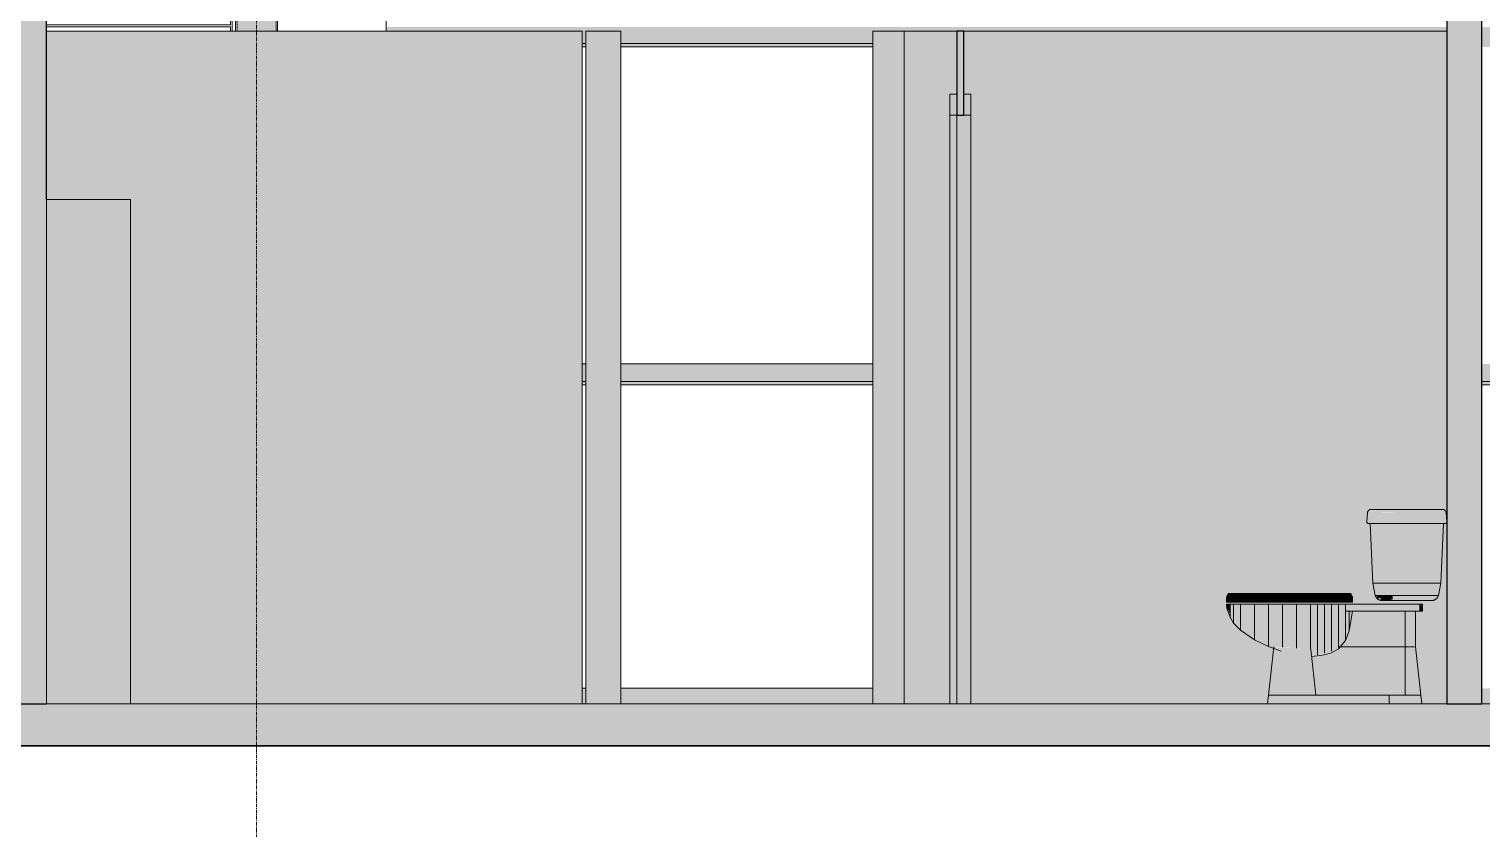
# Model space of a CAD drawing. Header units: inches. Extents: x 20616 to 28758, y -265 to 853.
# Drawn here: x 24732.7 to 24940.2, y -17.8 to 96.3 of the extents above; entities that cross this region are included whole.
import ezdxf

# ---------------------------------------------------------------- set-up
doc = ezdxf.new("R2010")
doc.units = ezdxf.units.IN
doc.header["$MEASUREMENT"] = 0
doc.linetypes.add('Grid Line 1_2_', pattern=[0.875, 0.5, -0.125, 0.125, -0.125])
doc.linetypes.add('Hidden 1_8_', pattern=[0.1875, 0.125, -0.0625])
for name, color, linetype, lineweight in [('A-DOOR', 31, 'Continuous', 9), ('A-DOOR-FRAM', 31, 'Continuous', 9), ('A-FLOR-LEVL', 51, 'Continuous', 9), ('A-GLAZ-CWMG', 51, 'Continuous', 9), ('A-WALL-PATT', 111, 'Continuous', 25), ('C-BLDG-PADS', 91, 'Continuous', 9), ('C-TOPO', 7, 'Continuous', 9), ('I-FURN', 30, 'Continuous', 9), ('I-WALL', 2, 'Continuous', 9), ('L-SITE-WALL', 31, 'Continuous', 9), ('P-SANR-FIXT', 6, 'Continuous', 9), ('S-BEAM', 12, 'Continuous', 9), ('S-COLS', 52, 'Continuous', 9), ('S-GRID', 1, 'Continuous', 9)]:
    doc.layers.add(name, color=color, linetype=linetype, lineweight=lineweight)

# ---------------------------------------------------------------- blocks, each defined once
blk = doc.blocks.new('HSS-Hollow Structural Section-Column - HSS6X6X1_4-V6-Section 8')
at = {"layer": 'S-COLS'}
h = blk.add_hatch(color=256, dxfattribs=at)
h.paths.add_polyline_path([(-25694.08, 96), (-25693.92, 96), (-25693.92, 121.18), (-25694.39, 121.18), (-25694.33, 96), (-25694.16, 96)], flags=0)
h.paths.add_polyline_path([(-25694.39, 127.35), (-25693.92, 127.35), (-25693.92, 142.3), (-25694.39, 142.3), (-25694.39, 132.64)], flags=0)
h = blk.add_hatch(color=256, dxfattribs=at)
h.paths.add_polyline_path([(-25688.86, 96), (-25688.86, 121.18), (-25693.92, 121.18), (-25693.92, 96)], flags=0)
h.paths.add_polyline_path([(-25690.03, 127.35), (-25688.86, 127.35), (-25688.86, 142.3), (-25690.36, 142.27), (-25690.77, 142.02), (-25690.98, 141.64), (-25691.02, 141.41), (-25690.99, 128.04), (-25690.82, 127.68), (-25690.51, 127.44), (-25690.13, 127.35)], flags=0)
h.paths.add_polyline_path([(-25693.92, 127.35), (-25692.46, 127.37), (-25692.1, 127.54), (-25691.85, 127.85), (-25691.77, 128.24), (-25691.8, 141.64), (-25692.03, 142.04), (-25692.46, 142.27), (-25692.66, 142.3), (-25693.92, 142.27), (-25693.92, 127.37)], flags=0)
h = blk.add_hatch(color=256, dxfattribs=at)
h.paths.add_polyline_path([(-25688.78, 96), (-25688.39, 96), (-25688.45, 121.18), (-25688.86, 121.18), (-25688.86, 96)], flags=0)
h.paths.add_polyline_path([(-25688.39, 127.35), (-25688.45, 142.3), (-25688.86, 142.3), (-25688.83, 127.35), (-25688.45, 127.35)], flags=0)
for p, q in [((-25694.39, 142.3), (-25694.39, 127.35)), ((-25688.39, 127.35), (-25688.39, 142.3)), ((-25694.39, 121.18), (-25694.39, 96)), ((-25688.39, 96), (-25688.39, 121.18))]:
    blk.add_line(p, q, dxfattribs=at)
at = {"layer": 'S-COLS', "linetype": 'Hidden 1_8_'}
for p, q in [((-25694.16, 127.35), (-25694.16, 142.3)), ((-25688.62, 142.3), (-25688.62, 127.35)), ((-25694.16, 96), (-25694.16, 121.18)), ((-25688.62, 121.18), (-25688.62, 96))]:
    blk.add_line(p, q, dxfattribs=at)
blk = doc.blocks.new('Locker-Double Stacked - 12_ x 12_-484265-Section 8')
at = {"layer": 'I-FURN'}
blk.add_hatch(color=256, dxfattribs=at).paths.add_polyline_path([(-25721.39, 0), (-25709.39, 0), (-25709.39, 72), (-25721.39, 72), (-25721.39, 20.11)], flags=0)
for p, q in [((-25721.39, 72), (-25709.39, 72)), ((-25721.39, 0), (-25721.39, 72)), ((-25709.39, 0), (-25709.39, 72)), ((-25709.39, 0), (-25721.39, 0))]:
    blk.add_line(p, q, dxfattribs=at)
blk = doc.blocks.new('Toilet-Domestic-3D - Toilet-Domestic-3D-461878-Section 8')
at = {"layer": 'P-SANR-FIXT'}
for points in [[(-25532.66, 26.02), (-25529.12, 26.02), (-25529.12, 27.29), (-25532.73, 27.29), (-25532.84, 26.02)], [(-25531.31, 27.29), (-25529.12, 27.37), (-25529.12, 27.69), (-25531.47, 27.65), (-25531.56, 27.62), (-25531.88, 27.67), (-25532.29, 27.49), (-25532.09, 27.42), (-25532.42, 27.39), (-25532.55, 27.29), (-25532.04, 27.29)], [(-25529.12, 27.29), (-25521.5, 27.29), (-25521.67, 27.61), (-25521.88, 27.72), (-25522, 27.75), (-25529.12, 27.69), (-25529.12, 27.41)], [(-25529.12, 26.02), (-25521.39, 26.02), (-25521.5, 27.29), (-25529.12, 27.29)], [(-25529.12, 25.77), (-25529.12, 26.02), (-25532.66, 26.02), (-25532.71, 25.88), (-25532.33, 25.8), (-25530.81, 25.8), (-25529.97, 25.78)], [(-25529.12, 17.25), (-25529.12, 25.75), (-25532.37, 25.75), (-25531.98, 17.25), (-25529.66, 17.25)], [(-25521.64, 25.75), (-25521.45, 25.83), (-25521.39, 26.02), (-25529.12, 26.02), (-25529.12, 25.75), (-25525.87, 25.75)], [(-25525.87, 17.25), (-25522.25, 17.25), (-25521.87, 25.75), (-25529.12, 25.75), (-25529.12, 17.25)], [(-25530.89, 15.49), (-25529.12, 15.49), (-25529.12, 17.25), (-25531.98, 17.25), (-25531.62, 15.49), (-25531.03, 15.49)], [(-25525.87, 15.49), (-25522.61, 15.49), (-25522.25, 17.25), (-25529.12, 17.25), (-25529.12, 15.49)], [(-25552.37, 14.5), (-25552.37, 15.25), (-25552.87, 15.25), (-25552.87, 14.5)], [(-25552.86, 15.25), (-25552.36, 15.25), (-25552.14, 15.75), (-25552.62, 15.75), (-25552.78, 15.42)], [(-25551.87, 14.5), (-25551.87, 15.25), (-25552.37, 15.25), (-25552.37, 14.5)], [(-25551.86, 15.25), (-25551.67, 15.75), (-25552.14, 15.75), (-25552.36, 15.25), (-25551.87, 15.25)], [(-25550.87, 14.5), (-25550.87, 15.25), (-25551.87, 15.25), (-25551.79, 14.5)], [(-25550.86, 15.25), (-25550.71, 15.75), (-25551.67, 15.75), (-25551.79, 15.25), (-25550.87, 15.25)], [(-25548.87, 14.5), (-25548.87, 15.25), (-25550.87, 15.25), (-25550.87, 14.5)], [(-25548.87, 15.25), (-25548.74, 15.75), (-25550.71, 15.75), (-25550.86, 15.25), (-25548.87, 15.25)], [(-25546.87, 15.25), (-25546.77, 15.75), (-25548.74, 15.75), (-25548.87, 15.25), (-25546.87, 15.25)], [(-25546.87, 14.5), (-25546.87, 15.25), (-25548.87, 15.25), (-25548.87, 14.5)], [(-25544.87, 15.25), (-25544.87, 15.25), (-25544.79, 15.75), (-25546.77, 15.75), (-25546.87, 15.25)], [(-25544.87, 14.5), (-25544.87, 15.25), (-25546.87, 15.25), (-25546.87, 14.5)], [(-25542.86, 15.25), (-25542.86, 15.25), (-25542.82, 15.75), (-25544.79, 15.75), (-25544.87, 15.25), (-25543.15, 15.25)], [(-25542.86, 14.5), (-25542.86, 15.25), (-25544.87, 15.25), (-25544.87, 14.5), (-25543.15, 14.5)], [(-25540.87, 15.25), (-25540.87, 15.75), (-25542.82, 15.75), (-25542.86, 15.25)], [(-25540.87, 14.5), (-25540.87, 15.25), (-25542.86, 15.25), (-25542.86, 14.5)], [(-25539.87, 15.25), (-25539.9, 15.75), (-25540.87, 15.75), (-25540.87, 15.25)], [(-25539.87, 14.5), (-25539.87, 15.25), (-25540.87, 15.25), (-25540.87, 14.5)], [(-25539.87, 15.25), (-25538.87, 15.25), (-25538.92, 15.75), (-25539.9, 15.75), (-25539.88, 15.42)], [(-25539.87, 14.5), (-25538.87, 14.5), (-25538.87, 15.25), (-25539.87, 15.25)], [(-25538.87, 15.25), (-25537.87, 15.25), (-25537.96, 15.75), (-25538.92, 15.75), (-25538.89, 15.42)], [(-25537.87, 14.5), (-25537.87, 15.25), (-25538.87, 15.25), (-25538.87, 14.5)], [(-25537.87, 15.25), (-25536.87, 15.25), (-25537.03, 15.75), (-25537.96, 15.75), (-25537.9, 15.42)], [(-25536.87, 14.5), (-25536.87, 15.25), (-25537.87, 15.25), (-25537.87, 14.5)], [(-25535.87, 15.25), (-25536.09, 15.75), (-25537.03, 15.75), (-25536.87, 15.25)], [(-25535.87, 14.5), (-25535.87, 15.25), (-25536.87, 15.25), (-25536.87, 14.5)], [(-25535.37, 15.25), (-25535.61, 15.75), (-25536.09, 15.75), (-25535.87, 15.25)], [(-25535.87, 14.5), (-25535.37, 14.5), (-25535.37, 15.25), (-25535.87, 15.25)], [(-25535.37, 15.25), (-25534.87, 15.25), (-25535.12, 15.75), (-25535.61, 15.75), (-25535.37, 15.25)], [(-25534.87, 14.5), (-25534.87, 15.25), (-25535.37, 15.25), (-25535.37, 14.5)], [(-25530.03, 14.77), (-25529.12, 14.88), (-25529.12, 15.49), (-25531.41, 15.42), (-25531.37, 15.23), (-25531.18, 15.01), (-25531.09, 15.09), (-25530.85, 15.09), (-25530.93, 14.97), (-25530.74, 14.84), (-25530.41, 14.79)], [(-25529.12, 14.8), (-25529.12, 14.84), (-25529.23, 14.81)], [(-25525.87, 14.75), (-25523.37, 14.8), (-25523.16, 14.84), (-25522.81, 15.11), (-25522.61, 15.49), (-25529.12, 15.42), (-25529.12, 14.75)], [(-25551.87, 11.51), (-25551.87, 14.25), (-25552.37, 14.25), (-25552.31, 12.31), (-25551.92, 11.61)], [(-25550.87, 10.57), (-25550.87, 14.25), (-25551.87, 14.25), (-25551.79, 11.44), (-25551.04, 10.73)], [(-25548.87, 9.17), (-25548.87, 14.25), (-25550.87, 14.25), (-25550.87, 10.57), (-25549.58, 9.67)], [(-25546.87, 8.25), (-25546.87, 14.25), (-25548.87, 14.25), (-25548.87, 9.17), (-25547.13, 8.37)], [(-25546.08, 7.94), (-25546.01, 7.96), (-25545.52, 8.03), (-25544.87, 8.13), (-25544.87, 14.25), (-25546.87, 14.25), (-25546.87, 8.25), (-25546.1, 7.95)], [(-25540.87, 7.83), (-25540.87, 14.25), (-25542.86, 14.25), (-25542.86, 7.97), (-25542.34, 7.96)], [(-25540.74, 6.99), (-25539.87, 7.07), (-25539.87, 14.25), (-25540.87, 14.25), (-25540.83, 7.83), (-25540.77, 7.2)], [(-25539.87, 7.07), (-25538.87, 7.26), (-25538.87, 14.25), (-25539.87, 14.25), (-25539.87, 7.32)], [(-25538.87, 7.22), (-25537.87, 7.52), (-25537.87, 14.25), (-25538.87, 14.25), (-25538.87, 7.26)], [(-25537.87, 7.49), (-25536.87, 8.07), (-25536.87, 14.25), (-25537.87, 14.25), (-25537.87, 7.52)], [(-25536.87, 8.05), (-25536.8, 8.12), (-25536.63, 8.14), (-25535.87, 9.09), (-25535.87, 14.25), (-25536.87, 14.25), (-25536.87, 8.07)], [(-25535.87, 8.12), (-25527.37, 8.12), (-25527.37, 13.25), (-25534.87, 13.25), (-25535.4, 10.31), (-25535.87, 9.04), (-25536.63, 8.12)], [(-25525.87, 13.25), (-25525.31, 13.25), (-25525.31, 14.25), (-25535.87, 14.25), (-25535.87, 13.25), (-25534.51, 13.25)], [(-25535.87, 9.09), (-25535.37, 10.47), (-25535.37, 13.25), (-25535.87, 13.25), (-25535.87, 9.51)], [(-25535.37, 10.47), (-25534.93, 13.25), (-25535.37, 13.25), (-25535.37, 10.73)], [(-25526.07, 8.12), (-25525.9, 8.12), (-25525.9, 13.25), (-25527.37, 13.25), (-25527.37, 8.12), (-25526.14, 8.12)], [(-25525.31, 13.25), (-25524.92, 13.25), (-25525, 14.25), (-25525.31, 14.25)], [(-25543.8, 1.25), (-25542.37, 1.25), (-25542.4, 7.97), (-25543.15, 8.02), (-25543.65, 8.11), (-25546.08, 7.96), (-25546.87, 1.25), (-25545.01, 1.25)], [(-25540.12, 1.25), (-25540.87, 7.83), (-25542.37, 7.97), (-25542.37, 1.25)], [(-25540.12, 1.25), (-25527.37, 1.25), (-25527.37, 8.12), (-25536.87, 8.05), (-25537.98, 7.46), (-25539.14, 7.16), (-25540.74, 6.99), (-25540.13, 1.35)], [(-25525.98, 1.25), (-25525.17, 1.25), (-25525.9, 8.12), (-25527.37, 8.12), (-25527.37, 1.25), (-25526, 1.25)], [(-25542.37, 0), (-25542.37, 1.25), (-25546.87, 1.25), (-25547, 0), (-25543.15, 0)], [(-25542.37, 0), (-25529.62, 0), (-25529.62, 1.25), (-25542.37, 1.25)], [(-25525.87, 0), (-25524.98, 0), (-25525.17, 1.25), (-25529.62, 1.25), (-25529.62, 0), (-25525.87, 0)]]:
    blk.add_hatch(color=256, dxfattribs=at).paths.add_polyline_path(points, flags=0)
h = blk.add_hatch(color=256, dxfattribs=at)
h.paths.add_polyline_path([(-25530.19, 25.75), (-25530.27, 25.79), (-25530.21, 25.75)], flags=0)
h.paths.add_polyline_path([(-25529.12, 25.75), (-25529.12, 25.77), (-25529.64, 25.77)], flags=0)
h.paths.add_polyline_path([(-25531.56, 27.62), (-25531.06, 27.71), (-25530.12, 27.71), (-25531.71, 27.64), (-25531.64, 27.63)], flags=0)
h = blk.add_hatch(color=256, dxfattribs=at)
h.paths.add_polyline_path([(-25552.37, 12.79), (-25552.37, 14.25), (-25552.87, 14.25), (-25552.87, 13.9), (-25552.55, 13.2)], flags=0)
h.paths.add_polyline_path([(-25552.37, 12.6), (-25552.37, 12.79), (-25552.43, 12.76)], flags=0)
h.paths.add_polyline_path([(-25552.37, 12.42), (-25552.44, 12.79), (-25552.43, 12.6)], flags=0)
h = blk.add_hatch(color=256, dxfattribs=at)
h.paths.add_polyline_path([(-25543.65, 8.11), (-25543.65, 8.11), (-25543.15, 8.1)], flags=0)
h.paths.add_polyline_path([(-25542.86, 7.97), (-25542.86, 14.25), (-25544.87, 14.25), (-25544.79, 8.12), (-25543.65, 8.11), (-25543.15, 8.02)], flags=0)
for p, q in [((-25532.73, 27.29), (-25532.84, 26.02)), ((-25531.87, 27.75), (-25529.12, 27.75)), ((-25531.87, 27.75), (-25529.12, 27.75)), ((-25522, 27.75), (-25529.12, 27.75)), ((-25521.39, 26.02), (-25521.5, 27.29)), ((-25532.37, 25.75), (-25531.98, 17.25)), ((-25532.37, 25.75), (-25531.18, 25.75)), ((-25529.12, 25.75), (-25521.64, 25.75)), ((-25522.25, 17.25), (-25521.87, 25.75)), ((-25531.98, 17.25), (-25531.62, 15.49)), ((-25531.98, 17.25), (-25529.12, 17.25)), ((-25529.12, 17.25), (-25522.25, 17.25)), ((-25522.61, 15.49), (-25522.25, 17.25)), ((-25552.87, 15.24), (-25552.62, 15.75)), ((-25552.87, 15.25), (-25552.37, 15.25)), ((-25552.87, 14.5), (-25552.87, 15.25)), ((-25552.37, 15.24), (-25552.87, 15.24)), ((-25552.62, 15.75), (-25552.14, 15.75)), ((-25552.37, 15.24), (-25552.14, 15.75)), ((-25551.87, 15.24), (-25552.37, 15.24)), ((-25552.37, 14.5), (-25552.37, 15.24)), ((-25552.36, 15.25), (-25551.87, 15.25)), ((-25552.14, 15.75), (-25551.67, 15.75)), ((-25551.87, 15.25), (-25550.87, 15.25)), ((-25550.87, 15.24), (-25551.87, 15.24)), ((-25551.87, 14.5), (-25551.87, 15.24)), ((-25551.86, 15.25), (-25551.67, 15.75)), ((-25551.67, 15.75), (-25550.71, 15.75)), ((-25548.87, 15.24), (-25550.87, 15.24)), ((-25550.87, 14.5), (-25550.87, 15.24)), ((-25550.86, 15.25), (-25550.71, 15.75)), ((-25550.86, 15.25), (-25548.87, 15.25)), ((-25550.71, 15.75), (-25548.74, 15.75)), ((-25548.87, 15.25), (-25548.74, 15.75)), ((-25548.87, 15.25), (-25546.87, 15.25)), ((-25546.87, 15.24), (-25548.87, 15.24)), ((-25548.87, 14.5), (-25548.87, 15.24)), ((-25548.74, 15.75), (-25546.77, 15.75)), ((-25546.87, 15.25), (-25546.77, 15.75)), ((-25546.87, 15.25), (-25544.87, 15.25)), ((-25544.87, 15.24), (-25546.87, 15.24)), ((-25546.87, 14.5), (-25546.87, 15.24)), ((-25546.77, 15.75), (-25544.79, 15.75)), ((-25544.87, 15.25), (-25544.79, 15.75)), ((-25544.87, 15.25), (-25542.86, 15.25)), ((-25542.86, 15.24), (-25544.87, 15.24)), ((-25544.87, 14.5), (-25544.87, 15.24)), ((-25544.79, 15.75), (-25542.82, 15.75)), ((-25542.86, 15.25), (-25542.82, 15.75)), ((-25542.86, 15.25), (-25540.87, 15.25)), ((-25540.87, 15.24), (-25542.86, 15.24)), ((-25542.86, 14.5), (-25542.86, 15.24)), ((-25542.82, 15.75), (-25540.87, 15.75)), ((-25540.87, 15.25), (-25540.87, 15.75)), ((-25540.87, 15.75), (-25539.9, 15.75)), ((-25540.87, 15.25), (-25539.87, 15.25)), ((-25539.87, 15.24), (-25540.87, 15.24)), ((-25540.87, 14.5), (-25540.87, 15.24)), ((-25539.87, 15.25), (-25539.9, 15.75)), ((-25539.9, 15.75), (-25538.92, 15.75)), ((-25539.87, 15.25), (-25538.87, 15.25)), ((-25538.87, 15.24), (-25539.87, 15.24)), ((-25539.87, 14.5), (-25539.87, 15.24)), ((-25538.87, 15.25), (-25538.92, 15.75)), ((-25538.92, 15.75), (-25537.96, 15.75)), ((-25538.87, 15.25), (-25537.87, 15.25)), ((-25537.87, 15.24), (-25538.87, 15.24)), ((-25538.87, 14.5), (-25538.87, 15.24)), ((-25537.87, 15.25), (-25537.96, 15.75)), ((-25537.96, 15.75), (-25537.03, 15.75)), ((-25537.87, 15.25), (-25536.87, 15.25)), ((-25536.87, 15.24), (-25537.87, 15.24)), ((-25537.87, 14.5), (-25537.87, 15.24)), ((-25536.87, 15.25), (-25537.03, 15.75)), ((-25537.03, 15.75), (-25536.09, 15.75)), ((-25536.87, 15.25), (-25535.87, 15.25)), ((-25535.87, 15.24), (-25536.87, 15.24)), ((-25536.87, 14.5), (-25536.87, 15.24)), ((-25535.87, 15.24), (-25536.09, 15.75)), ((-25536.09, 15.75), (-25535.61, 15.75)), ((-25535.87, 15.25), (-25535.37, 15.25)), ((-25535.37, 15.24), (-25535.87, 15.24)), ((-25535.87, 14.5), (-25535.87, 15.24)), ((-25535.37, 15.24), (-25535.61, 15.75)), ((-25535.61, 15.75), (-25535.12, 15.75)), ((-25535.37, 15.25), (-25534.87, 15.25)), ((-25534.87, 15.24), (-25535.37, 15.24)), ((-25535.37, 14.5), (-25535.37, 15.24)), ((-25534.87, 15.24), (-25535.12, 15.75)), ((-25534.87, 14.5), (-25534.87, 15.25)), ((-25531.62, 15.49), (-25529.12, 15.49)), ((-25529.12, 14.75), (-25529.87, 14.75)), ((-25529.87, 14.75), (-25529.12, 14.75)), ((-25529.12, 15.49), (-25522.61, 15.49)), ((-25529.12, 14.75), (-25523.58, 14.75)), ((-25552.37, 14.5), (-25552.87, 14.5)), ((-25552.87, 14.25), (-25552.37, 14.25)), ((-25552.87, 14.25), (-25552.87, 13.9)), ((-25552.87, 13.75), (-25552.37, 12.38)), ((-25551.87, 14.5), (-25552.37, 14.5)), ((-25552.37, 14.25), (-25551.87, 14.25)), ((-25552.37, 14.25), (-25552.37, 12.42)), ((-25550.87, 14.5), (-25551.87, 14.5)), ((-25551.87, 14.25), (-25550.87, 14.25)), ((-25551.87, 14.25), (-25551.87, 11.51)), ((-25548.87, 14.5), (-25550.87, 14.5)), ((-25550.87, 14.25), (-25548.87, 14.25)), ((-25550.87, 14.25), (-25550.87, 10.57)), ((-25546.87, 14.5), (-25548.87, 14.5)), ((-25548.87, 14.25), (-25546.87, 14.25)), ((-25548.87, 14.25), (-25548.87, 9.17)), ((-25544.87, 14.5), (-25546.87, 14.5)), ((-25546.87, 14.25), (-25544.87, 14.25)), ((-25546.87, 14.25), (-25546.87, 8.25)), ((-25542.86, 14.5), (-25544.87, 14.5)), ((-25544.87, 14.25), (-25542.86, 14.25)), ((-25544.87, 14.25), (-25544.87, 8.09)), ((-25540.87, 14.5), (-25542.86, 14.5)), ((-25542.86, 14.25), (-25540.87, 14.25)), ((-25542.86, 14.25), (-25542.86, 7.93)), ((-25539.87, 14.5), (-25540.87, 14.5)), ((-25540.87, 14.25), (-25539.87, 14.25)), ((-25540.87, 14.25), (-25540.87, 7.79)), ((-25538.87, 14.5), (-25539.87, 14.5)), ((-25539.87, 14.25), (-25538.87, 14.25)), ((-25539.87, 14.25), (-25539.87, 7.02)), ((-25537.87, 14.5), (-25538.87, 14.5)), ((-25538.87, 14.25), (-25537.87, 14.25)), ((-25538.87, 14.25), (-25538.87, 7.26)), ((-25536.87, 14.5), (-25537.87, 14.5)), ((-25537.87, 14.25), (-25536.87, 14.25)), ((-25537.87, 14.25), (-25537.87, 7.52)), ((-25535.87, 14.5), (-25536.87, 14.5)), ((-25536.87, 14.25), (-25535.87, 14.25)), ((-25536.87, 14.25), (-25536.87, 8.07)), ((-25535.37, 14.5), (-25535.87, 14.5)), ((-25535.87, 14.25), (-25525.31, 14.25)), ((-25535.87, 13.25), (-25535.87, 14.25)), ((-25525.31, 13.25), (-25535.87, 13.25)), ((-25535.87, 13.24), (-25535.87, 9.09)), ((-25534.87, 14.5), (-25535.37, 14.5)), ((-25534.87, 13.25), (-25535.37, 10.41)), ((-25535.37, 10.41), (-25534.87, 13.25)), ((-25535.37, 13.24), (-25535.37, 10.47)), ((-25527.37, 8.12), (-25527.37, 13.25)), ((-25527.37, 8.12), (-25527.37, 13.25)), ((-25525.87, 8.12), (-25525.87, 13.25)), ((-25525.31, 14.25), (-25524.87, 14.25)), ((-25524.87, 13.25), (-25525.31, 13.25)), ((-25524.87, 13.25), (-25524.87, 14.25)), ((-25552.37, 12.38), (-25551.87, 11.51)), ((-25551.87, 11.51), (-25550.87, 10.51)), ((-25550.87, 10.51), (-25548.87, 9.12)), ((-25535.37, 10.41), (-25535.87, 9.04)), ((-25535.87, 9.04), (-25535.37, 10.41)), ((-25548.87, 9.12), (-25546.87, 8.19)), ((-25536.87, 7.85), (-25535.87, 9.04)), ((-25535.87, 9.04), (-25536.63, 8.12)), ((-25546.87, 8.19), (-25545.06, 7.53)), ((-25546.12, 8.12), (-25546.87, 1.25)), ((-25544.78, 8.12), (-25544.88, 8.12)), ((-25540.12, 1.25), (-25540.83, 7.82)), ((-25540.72, 6.76), (-25539.87, 6.84)), ((-25539.87, 6.84), (-25538.87, 7.01)), ((-25538.87, 7.01), (-25537.87, 7.28)), ((-25537.87, 7.28), (-25536.87, 7.85)), ((-25527.37, 8.12), (-25536.79, 8.12)), ((-25536.63, 8.12), (-25527.37, 8.12)), ((-25527.37, 1.25), (-25527.37, 8.12)), ((-25526.72, 8.12), (-25527.37, 8.12)), ((-25527.37, 8.12), (-25527.37, 1.25)), ((-25526.46, 8.12), (-25526.62, 8.12)), ((-25526.19, 8.12), (-25526.46, 8.12)), ((-25526.07, 8.12), (-25526.17, 8.12)), ((-25525.87, 8.12), (-25525.99, 8.12)), ((-25525.12, 1.25), (-25525.87, 8.12)), ((-25546.87, 1.25), (-25547, 0)), ((-25546.65, 1.25), (-25546.87, 1.25)), ((-25546.87, 1.25), (-25546.65, 1.25)), ((-25546.01, 1.25), (-25546.65, 1.25)), ((-25546.65, 1.25), (-25546.01, 1.25)), ((-25545.01, 1.25), (-25546.01, 1.25)), ((-25546.01, 1.25), (-25545.01, 1.25)), ((-25543.76, 1.25), (-25545.01, 1.25)), ((-25545.01, 1.25), (-25543.76, 1.25)), ((-25542.37, 1.25), (-25543.76, 1.25)), ((-25543.76, 1.25), (-25542.37, 1.25)), ((-25529.62, 1.25), (-25542.37, 1.25)), ((-25542.37, 1.25), (-25540.12, 1.25)), ((-25529.62, 0), (-25529.62, 1.25)), ((-25529.62, 1.25), (-25525.17, 1.25)), ((-25529.62, 1.25), (-25529.62, 0)), ((-25525.17, 1.25), (-25525.12, 1.25)), ((-25524.98, 0), (-25525.12, 1.25))]:
    blk.add_line(p, q, dxfattribs=at)
at = {"layer": 'P-SANR-FIXT', "flags": 128}
for points in [[(-25532.73, 27.29), (-25532.73, 27.31), (-25532.73, 27.33), (-25532.72, 27.35), (-25532.72, 27.37), (-25532.71, 27.39), (-25532.71, 27.41), (-25532.7, 27.43), (-25532.69, 27.45), (-25532.68, 27.47), (-25532.68, 27.48), (-25532.67, 27.5), (-25532.65, 27.52), (-25532.64, 27.54), (-25532.63, 27.55), (-25532.62, 27.57), (-25532.61, 27.58), (-25532.59, 27.6), (-25532.58, 27.61), (-25532.56, 27.62), (-25532.55, 27.64), (-25532.53, 27.65), (-25532.52, 27.66), (-25532.5, 27.67), (-25532.48, 27.68), (-25532.47, 27.69), (-25532.45, 27.7), (-25532.43, 27.71), (-25532.41, 27.72), (-25532.39, 27.72), (-25532.37, 27.73), (-25532.35, 27.74), (-25532.33, 27.74), (-25532.31, 27.74), (-25532.29, 27.75), (-25532.28, 27.75), (-25532.26, 27.75), (-25532.24, 27.75), (-25532.23, 27.75)], [(-25529.12, 27.75), (-25529.24, 27.75), (-25529.37, 27.75), (-25529.49, 27.75), (-25529.61, 27.75), (-25529.74, 27.75), (-25529.86, 27.75), (-25529.98, 27.75), (-25530.1, 27.75), (-25530.21, 27.75), (-25530.33, 27.75), (-25530.44, 27.75), (-25530.56, 27.75), (-25530.67, 27.75), (-25530.77, 27.75), (-25530.88, 27.75), (-25530.98, 27.75), (-25531.08, 27.75), (-25531.17, 27.75), (-25531.26, 27.75), (-25531.35, 27.75), (-25531.44, 27.75), (-25531.52, 27.75), (-25531.6, 27.75), (-25531.67, 27.75), (-25531.74, 27.75), (-25531.8, 27.75), (-25531.87, 27.75), (-25531.92, 27.75), (-25531.97, 27.75), (-25532.02, 27.75), (-25532.06, 27.75), (-25532.1, 27.75), (-25532.14, 27.75), (-25532.16, 27.75), (-25532.19, 27.75), (-25532.21, 27.75), (-25532.22, 27.75), (-25532.23, 27.75), (-25532.23, 27.75), (-25532.23, 27.75)], [(-25532.23, 27.75), (-25532.23, 27.75), (-25532.22, 27.75), (-25532.21, 27.75), (-25532.19, 27.75), (-25532.17, 27.75), (-25532.14, 27.75), (-25532.11, 27.75), (-25532.08, 27.75), (-25532.03, 27.75), (-25531.99, 27.75), (-25531.94, 27.75), (-25531.88, 27.75)], [(-25532.59, 25.75), (-25532.6, 25.75), (-25532.61, 25.75), (-25532.62, 25.75), (-25532.63, 25.75), (-25532.64, 25.75), (-25532.65, 25.76), (-25532.66, 25.76), (-25532.67, 25.76), (-25532.68, 25.77), (-25532.69, 25.77), (-25532.7, 25.77), (-25532.71, 25.78), (-25532.72, 25.78), (-25532.73, 25.79), (-25532.73, 25.79), (-25532.74, 25.8), (-25532.75, 25.81), (-25532.76, 25.81), (-25532.77, 25.82), (-25532.77, 25.83), (-25532.78, 25.83), (-25532.79, 25.84), (-25532.79, 25.85), (-25532.8, 25.86), (-25532.8, 25.86), (-25532.81, 25.87), (-25532.81, 25.88), (-25532.82, 25.89), (-25532.82, 25.9), (-25532.83, 25.91), (-25532.83, 25.92), (-25532.83, 25.93), (-25532.84, 25.94), (-25532.84, 25.95), (-25532.84, 25.96), (-25532.84, 25.97), (-25532.84, 25.98), (-25532.84, 25.99), (-25532.84, 26), (-25532.84, 26.01), (-25532.84, 26.02), (-25532.84, 26.02)], [(-25532.59, 25.75), (-25532.59, 25.75), (-25532.58, 25.75), (-25532.57, 25.75), (-25532.55, 25.75), (-25532.52, 25.75), (-25532.49, 25.75), (-25532.46, 25.75), (-25532.42, 25.75), (-25532.37, 25.75), (-25532.32, 25.75), (-25532.26, 25.75), (-25532.2, 25.75), (-25532.13, 25.75), (-25532.06, 25.75), (-25531.99, 25.75), (-25531.91, 25.75), (-25531.82, 25.75), (-25531.73, 25.75), (-25531.64, 25.75), (-25531.54, 25.75), (-25531.44, 25.75), (-25531.33, 25.75), (-25531.22, 25.75), (-25531.11, 25.75), (-25531, 25.75), (-25530.88, 25.75), (-25530.76, 25.75), (-25530.63, 25.75), (-25530.51, 25.75), (-25530.38, 25.75), (-25530.25, 25.75), (-25530.11, 25.75), (-25529.98, 25.75), (-25529.84, 25.75), (-25529.71, 25.75), (-25529.57, 25.75), (-25529.43, 25.75), (-25529.29, 25.75), (-25529.15, 25.75), (-25529.12, 25.75)], [(-25532.36, 25.75), (-25532.41, 25.75), (-25532.45, 25.75), (-25532.48, 25.75), (-25532.52, 25.75), (-25532.54, 25.75), (-25532.56, 25.75), (-25532.58, 25.75), (-25532.59, 25.75), (-25532.59, 25.75), (-25532.59, 25.75)], [(-25530.65, 14.75), (-25530.69, 14.75), (-25530.73, 14.75), (-25530.77, 14.76), (-25530.81, 14.76), (-25530.85, 14.77), (-25530.89, 14.78), (-25530.93, 14.79), (-25530.97, 14.8), (-25531.01, 14.81), (-25531.04, 14.83), (-25531.08, 14.85), (-25531.12, 14.86), (-25531.15, 14.88), (-25531.19, 14.9), (-25531.22, 14.92), (-25531.25, 14.95), (-25531.28, 14.97), (-25531.31, 15), (-25531.34, 15.03), (-25531.37, 15.05), (-25531.4, 15.08), (-25531.42, 15.11), (-25531.45, 15.14), (-25531.47, 15.18), (-25531.5, 15.21), (-25531.52, 15.24), (-25531.54, 15.28), (-25531.55, 15.31), (-25531.57, 15.35), (-25531.59, 15.39), (-25531.6, 15.43), (-25531.61, 15.46), (-25531.62, 15.49)], [(-25530.65, 14.75), (-25530.65, 14.75), (-25530.65, 14.75), (-25530.64, 14.75), (-25530.63, 14.75), (-25530.62, 14.75), (-25530.61, 14.75), (-25530.59, 14.75), (-25530.58, 14.75), (-25530.56, 14.75), (-25530.53, 14.75), (-25530.51, 14.75), (-25530.48, 14.75), (-25530.45, 14.75), (-25530.42, 14.75), (-25530.39, 14.75), (-25530.35, 14.75), (-25530.31, 14.75), (-25530.27, 14.75), (-25530.23, 14.75), (-25530.19, 14.75), (-25530.14, 14.75), (-25530.1, 14.75), (-25530.05, 14.75), (-25530, 14.75), (-25529.95, 14.75), (-25529.89, 14.75), (-25529.84, 14.75), (-25529.79, 14.75), (-25529.73, 14.75), (-25529.67, 14.75), (-25529.62, 14.75), (-25529.56, 14.75), (-25529.5, 14.75), (-25529.44, 14.75), (-25529.38, 14.75), (-25529.32, 14.75), (-25529.26, 14.75), (-25529.19, 14.75), (-25529.13, 14.75), (-25529.12, 14.75)], [(-25529.88, 14.75), (-25529.93, 14.75), (-25529.98, 14.75), (-25530.03, 14.75), (-25530.08, 14.75), (-25530.13, 14.75), (-25530.18, 14.75), (-25530.22, 14.75), (-25530.26, 14.75), (-25530.3, 14.75), (-25530.34, 14.75), (-25530.38, 14.75), (-25530.41, 14.75), (-25530.44, 14.75), (-25530.47, 14.75), (-25530.5, 14.75), (-25530.53, 14.75), (-25530.55, 14.75), (-25530.57, 14.75), (-25530.59, 14.75), (-25530.61, 14.75), (-25530.62, 14.75), (-25530.63, 14.75), (-25530.64, 14.75), (-25530.65, 14.75), (-25530.65, 14.75), (-25530.65, 14.75)], [(-25529.12, 14.75), (-25529.18, 14.75), (-25529.24, 14.75), (-25529.3, 14.75), (-25529.36, 14.75), (-25529.42, 14.75), (-25529.48, 14.75), (-25529.54, 14.75), (-25529.6, 14.75), (-25529.66, 14.75), (-25529.72, 14.75)]]:
    blk.add_lwpolyline(points, dxfattribs=at)
at = {"layer": 'P-SANR-FIXT'}
for points, knots in [([(-25521.5, 27.29), (-25521.51, 27.33), (-25521.52, 27.4), (-25521.55, 27.46), (-25521.57, 27.5), (-25521.59, 27.53), (-25521.62, 27.57), (-25521.66, 27.62), (-25521.71, 27.66), (-25521.76, 27.69), (-25521.82, 27.72), (-25521.9, 27.74), (-25521.96, 27.75), (-25522, 27.75)], [-1, -1, -1, -1, -0.833333, -0.75, -0.708333, -0.666667, -0.583333, -0.5, -0.416667, -0.333333, -0.25, -0.166667, 0, 0, 0, 0]), ([(-25521.64, 25.75), (-25521.62, 25.75), (-25521.6, 25.75), (-25521.56, 25.76), (-25521.54, 25.77), (-25521.52, 25.78), (-25521.49, 25.8), (-25521.48, 25.81), (-25521.46, 25.82), (-25521.45, 25.83), (-25521.45, 25.84), (-25521.44, 25.85), (-25521.42, 25.87), (-25521.41, 25.9), (-25521.4, 25.93), (-25521.39, 25.97), (-25521.39, 26), (-25521.39, 26.02)], [-1, -1, -1, -1, -0.875, -0.8125, -0.75, -0.6875, -0.625, -0.5625, -0.53125, -0.5, -0.46875, -0.4375, -0.375, -0.3125, -0.25, -0.125, 0, 0, 0, 0]), ([(-25523.58, 14.75), (-25523.51, 14.75), (-25523.4, 14.76), (-25523.26, 14.8), (-25523.16, 14.84), (-25523.06, 14.89), (-25522.97, 14.96), (-25522.89, 15.03), (-25522.81, 15.11), (-25522.75, 15.19), (-25522.67, 15.32), (-25522.63, 15.42), (-25522.61, 15.49)], [-1, -1, -1, -1, -0.833333, -0.75, -0.666667, -0.583333, -0.5, -0.416667, -0.333333, -0.25, -0.166667, 0, 0, 0, 0])]:
    blk.add_open_spline(points, degree=3, knots=knots, dxfattribs=at)
blk = doc.blocks.new('Single-Flush - 32_ x 84_-486214-Section 8')
at = {"layer": 'A-DOOR'}
blk.add_hatch(color=256, dxfattribs=at).paths.add_polyline_path([(-25591.39, 0), (-25589.39, 0), (-25589.39, 84), (-25591.39, 84), (-25591.39, 20.11)], flags=0)
at = {"layer": 'A-DOOR-FRAM'}
for points in [[(-25592.39, 84), (-25591.39, 84), (-25591.39, 87), (-25592.39, 87)], [(-25590.39, 84), (-25589.39, 84), (-25589.39, 87), (-25590.39, 87)], [(-25591.39, 0), (-25591.39, 84), (-25592.39, 84), (-25592.39, 0)]]:
    blk.add_hatch(color=256, dxfattribs=at).paths.add_polyline_path(points, flags=0)
at = {"layer": 'A-DOOR', "lineweight": 13}
for p, q in [((-25589.39, 84), (-25591.39, 84)), ((-25591.39, 84), (-25591.39, 0)), ((-25589.39, 0), (-25589.39, 84)), ((-25591.39, 0), (-25589.39, 0))]:
    blk.add_line(p, q, dxfattribs=at)
at = {"layer": 'A-DOOR-FRAM', "lineweight": 13}
for p, q in [((-25592.39, 87), (-25592.39, 84)), ((-25591.39, 87), (-25592.39, 87)), ((-25591.39, 84), (-25591.39, 87)), ((-25589.39, 87), (-25590.39, 87)), ((-25590.39, 87), (-25590.39, 84)), ((-25589.39, 84), (-25589.39, 87)), ((-25592.39, 84), (-25591.39, 84)), ((-25590.39, 84), (-25589.39, 84))]:
    blk.add_line(p, q, dxfattribs=at)
at = {"layer": 'A-DOOR-FRAM'}
blk.add_line((-25592.39, 0), (-25592.39, 84), dxfattribs=at)
blk = doc.blocks.new('Girt_C - 8_D-757212-Section 8')
at = {"layer": 'S-BEAM'}
h = blk.add_hatch(color=256, dxfattribs=at)
h.paths.add_polyline_path([(-26266.89, 48.37), (-26127.64, 48.38), (-26127.64, 48.55), (-26266.89, 48.53), (-26266.89, 48.46)], flags=0)
h.paths.add_polyline_path([(-25507.39, 48.37), (-25507.39, 48.55), (-25516.39, 48.49), (-25516.39, 48.37)], flags=0)
h.paths.add_polyline_path([(-25836.27, 48.37), (-25801.77, 48.39), (-25801.77, 48.55), (-25836.27, 48.48), (-25836.27, 48.39)], flags=0)
h.paths.add_polyline_path([(-26016.08, 48.37), (-25983.89, 48.38), (-25983.89, 48.55), (-26016.08, 48.47), (-26016.08, 48.38)], flags=0)
h.paths.add_polyline_path([(-25420.39, 48.37), (-25404.89, 48.42), (-25404.89, 48.55), (-25420.39, 48.5), (-25420.39, 48.42)], flags=0)
h.paths.add_polyline_path([(-25398.89, 48.37), (-25384.39, 48.42), (-25384.39, 48.55), (-25398.89, 48.5), (-25398.89, 48.42)], flags=0)
h.paths.add_polyline_path([(-25603.39, 48.37), (-25603.39, 48.55), (-25639.39, 48.49), (-25639.39, 48.37)], flags=0)
h.paths.add_polyline_path([(-25078.02, 48.37), (-25078.02, 48.55), (-25109.39, 48.51), (-25109.39, 48.37)], flags=0)
h.paths.add_polyline_path([(-26123.52, 48.37), (-26090.45, 48.38), (-26090.45, 48.55), (-26123.52, 48.47), (-26123.52, 48.38)], flags=0)
h.paths.add_polyline_path([(-25644.39, 48.37), (-25644.39, 48.55), (-25644.89, 48.49), (-25644.89, 48.37)], flags=0)
h.paths.add_polyline_path([(-25378.89, 48.37), (-25378.89, 48.55), (-25379.39, 48.5), (-25379.39, 48.37)], flags=0)
h = blk.add_hatch(color=256, dxfattribs=at)
h.paths.add_polyline_path([(-25644.39, 46), (-25644.39, 48.37), (-25644.89, 48.37), (-25644.89, 46)], flags=0)
h.paths.add_polyline_path([(-26260.26, 46), (-26127.64, 46), (-26127.64, 48.37), (-26266.89, 48.37), (-26266.89, 46)], flags=0)
h.paths.add_polyline_path([(-25078.02, 46), (-25078.02, 48.37), (-25109.39, 48.37), (-25109.39, 46)], flags=0)
h.paths.add_polyline_path([(-25378.89, 46), (-25378.89, 48.37), (-25379.39, 48.37), (-25379.39, 46)], flags=0)
h.paths.add_polyline_path([(-25384.39, 46), (-25384.39, 48.37), (-25398.89, 48.37), (-25398.89, 46), (-25396.28, 46)], flags=0)
h.paths.add_polyline_path([(-26123.52, 46), (-26090.45, 46), (-26090.45, 48.37), (-26123.52, 48.37)], flags=0)
h.paths.add_polyline_path([(-26016.08, 46), (-25983.89, 46), (-25983.89, 48.37), (-26016.08, 48.37)], flags=0)
h.paths.add_polyline_path([(-25404.89, 46), (-25404.89, 48.37), (-25420.39, 48.37), (-25420.39, 46)], flags=0)
h.paths.add_polyline_path([(-25836.27, 46), (-25801.77, 46), (-25801.77, 48.37), (-25836.27, 48.37)], flags=0)
h.paths.add_polyline_path([(-25516.39, 46), (-25507.39, 46), (-25507.39, 48.37), (-25516.39, 48.37)], flags=0)
h.paths.add_polyline_path([(-25603.39, 46), (-25603.39, 48.37), (-25639.39, 48.37), (-25639.39, 46)], flags=0)
h = blk.add_hatch(color=256, dxfattribs=at)
h.paths.add_polyline_path([(-25644.39, 45.52), (-25644.39, 46), (-25644.89, 46), (-25644.89, 45.52)], flags=0)
h.paths.add_polyline_path([(-26260.26, 45.52), (-26127.64, 45.52), (-26127.64, 46), (-26266.89, 46), (-26266.89, 45.52)], flags=0)
h.paths.add_polyline_path([(-25078.02, 45.52), (-25078.02, 46), (-25109.39, 46), (-25109.39, 45.52)], flags=0)
h.paths.add_polyline_path([(-25379.39, 45.52), (-25378.89, 45.52), (-25378.89, 46), (-25379.39, 46)], flags=0)
h.paths.add_polyline_path([(-25384.39, 45.52), (-25384.39, 46), (-25398.89, 46), (-25398.89, 45.52), (-25396.28, 45.52)], flags=0)
h.paths.add_polyline_path([(-26123.52, 45.52), (-26090.45, 45.52), (-26090.45, 46), (-26123.52, 46)], flags=0)
h.paths.add_polyline_path([(-26016.08, 45.52), (-25983.89, 45.52), (-25983.89, 46), (-26016.08, 46)], flags=0)
h.paths.add_polyline_path([(-25404.89, 45.52), (-25404.89, 46), (-25420.39, 46), (-25420.39, 45.52)], flags=0)
h.paths.add_polyline_path([(-25836.27, 45.52), (-25801.77, 45.52), (-25801.77, 46), (-25836.27, 46)], flags=0)
h.paths.add_polyline_path([(-25516.39, 45.52), (-25507.39, 45.52), (-25507.39, 46), (-25516.39, 46)], flags=0)
h.paths.add_polyline_path([(-25639.39, 45.52), (-25603.39, 45.52), (-25603.39, 46), (-25639.39, 46)], flags=0)
for p, q in [((-25644.39, 48.55), (-25644.89, 48.55)), ((-25603.39, 48.55), (-25639.39, 48.55)), ((-25644.89, 46), (-25644.39, 46)), ((-25639.39, 46), (-25603.39, 46)), ((-25516.39, 46), (-25507.39, 46)), ((-25644.39, 45.52), (-25644.89, 45.52)), ((-25603.39, 45.52), (-25639.39, 45.52)), ((-25507.39, 45.52), (-25516.39, 45.52))]:
    blk.add_line(p, q, dxfattribs=at)
blk = doc.blocks.new('Girt_C - 8_D-773999-Section 8')
at = {"layer": 'S-BEAM'}
h = blk.add_hatch(color=256, dxfattribs=at)
h.paths.add_polyline_path([(-26266.89, 94.25), (-26127.64, 94.25), (-26127.64, 96.62), (-26266.89, 96.62), (-26266.89, 95.13)], flags=0)
h.paths.add_polyline_path([(-25078.02, 94.25), (-25078.02, 96.62), (-25109.39, 96.62), (-25109.39, 94.25)], flags=0)
h.paths.add_polyline_path([(-24132.7, 94.25), (-24099.02, 94.25), (-24099.02, 96.62), (-24132.7, 96.62), (-24132.7, 95.13)], flags=0)
h.paths.add_polyline_path([(-26123.52, 94.25), (-26090.45, 94.25), (-26090.45, 96), (-26123.52, 96), (-26123.52, 95.13)], flags=0)
h.paths.add_polyline_path([(-23616.77, 94.25), (-23378.39, 94.25), (-23378.39, 96.62), (-23616.77, 96.62), (-23616.77, 95.13)], flags=0)
h.paths.add_polyline_path([(-25378.89, 94.25), (-25378.89, 96), (-25353.52, 96), (-25353.52, 96.62), (-25398.89, 96.62), (-25398.89, 94.25), (-25384.39, 94.25), (-25384.39, 96), (-25379.39, 96), (-25379.39, 94.25)], flags=0)
h.paths.add_polyline_path([(-23372.39, 94.25), (-23088.89, 94.25), (-23088.89, 96.62), (-23372.39, 96.62), (-23372.39, 95.13)], flags=0)
h.paths.add_polyline_path([(-26016.08, 94.25), (-25983.89, 94.25), (-25983.89, 96), (-26016.08, 96), (-26016.08, 95.13)], flags=0)
h.paths.add_polyline_path([(-22076.14, 94.25), (-22076.14, 96), (-22095.64, 96), (-22095.64, 94.25), (-22078.59, 94.25)], flags=0)
h.paths.add_polyline_path([(-22097.64, 94.25), (-22097.64, 96), (-22131.83, 96), (-22131.83, 94.25)], flags=0)
h.paths.add_polyline_path([(-22133.83, 94.25), (-22133.83, 96), (-22167.02, 96), (-22167.02, 94.25)], flags=0)
h.paths.add_polyline_path([(-22173.02, 94.25), (-22173.02, 96.62), (-22458.77, 96.62), (-22458.77, 94.25), (-22216.82, 94.25)], flags=0)
h.paths.add_polyline_path([(-25836.27, 94.25), (-25801.77, 94.25), (-25801.77, 96.62), (-25836.27, 96.62), (-25836.27, 95.13)], flags=0)
h.paths.add_polyline_path([(-25404.89, 94.25), (-25404.89, 96.62), (-25502.39, 96.62), (-25502.39, 96), (-25420.39, 96), (-25420.39, 94.25)], flags=0)
h.paths.add_polyline_path([(-25516.39, 94.25), (-25507.39, 94.25), (-25507.39, 96.62), (-25516.39, 96.62), (-25516.39, 95.13)], flags=0)
h.paths.add_polyline_path([(-25644.89, 94.25), (-25644.39, 94.25), (-25644.39, 96), (-25639.39, 96), (-25639.39, 94.25), (-25603.39, 94.25), (-25603.39, 96), (-25521.39, 96), (-25521.39, 96.62), (-25672.89, 96.62), (-25672.89, 96), (-25644.89, 96), (-25644.89, 95.13)], flags=0)
h.paths.add_polyline_path([(-22810.02, 94.25), (-22810.02, 96.62), (-23082.89, 96.62), (-23082.89, 94.25), (-22838.89, 94.25)], flags=0)
h = blk.add_hatch(color=256, dxfattribs=at)
h.paths.add_polyline_path([(-24132.7, 93.77), (-24099.02, 93.77), (-24099.02, 94.25), (-24132.7, 94.25)], flags=0)
h.paths.add_polyline_path([(-22076.14, 93.77), (-22076.14, 94.25), (-22095.64, 94.25), (-22095.64, 93.77), (-22078.59, 93.77)], flags=0)
h.paths.add_polyline_path([(-26225.7, 93.77), (-26127.64, 93.77), (-26127.64, 94.25), (-26266.89, 94.25), (-26266.89, 93.77)], flags=0)
h.paths.add_polyline_path([(-26123.52, 93.77), (-26090.45, 93.77), (-26090.45, 94.25), (-26123.52, 94.25)], flags=0)
h.paths.add_polyline_path([(-22097.64, 93.77), (-22097.64, 94.25), (-22131.83, 94.25), (-22131.83, 93.77)], flags=0)
h.paths.add_polyline_path([(-26016.08, 93.77), (-25983.89, 93.77), (-25983.89, 94.25), (-26016.08, 94.25)], flags=0)
h.paths.add_polyline_path([(-22133.83, 93.77), (-22133.83, 94.25), (-22167.02, 94.25), (-22167.02, 93.77)], flags=0)
h.paths.add_polyline_path([(-22173.02, 93.77), (-22173.02, 94.25), (-22458.77, 94.25), (-22458.77, 93.77), (-22216.82, 93.77)], flags=0)
h.paths.add_polyline_path([(-25836.27, 93.77), (-25801.77, 93.77), (-25801.77, 94.25), (-25836.27, 94.25)], flags=0)
h.paths.add_polyline_path([(-22810.02, 93.77), (-22810.02, 94.25), (-23082.89, 94.25), (-23082.89, 93.77), (-22838.89, 93.77)], flags=0)
h.paths.add_polyline_path([(-25644.89, 93.77), (-25644.39, 93.77), (-25644.39, 94.25), (-25644.89, 94.25)], flags=0)
h.paths.add_polyline_path([(-25639.39, 93.77), (-25603.39, 93.77), (-25603.39, 94.25), (-25639.39, 94.25)], flags=0)
h.paths.add_polyline_path([(-25507.39, 93.77), (-25507.39, 94.25), (-25516.39, 94.25), (-25516.39, 93.77)], flags=0)
h.paths.add_polyline_path([(-23088.89, 93.77), (-23088.89, 94.25), (-23372.39, 94.25), (-23372.39, 93.77), (-23184.48, 93.77)], flags=0)
h.paths.add_polyline_path([(-25420.39, 93.77), (-25404.89, 93.77), (-25404.89, 94.25), (-25420.39, 94.25)], flags=0)
h.paths.add_polyline_path([(-25398.89, 93.77), (-25384.39, 93.77), (-25384.39, 94.25), (-25398.89, 94.25)], flags=0)
h.paths.add_polyline_path([(-23378.39, 93.77), (-23378.39, 94.25), (-23616.77, 94.25), (-23616.77, 93.77), (-23460.96, 93.77)], flags=0)
h.paths.add_polyline_path([(-25379.39, 93.77), (-25378.89, 93.77), (-25378.89, 94.25), (-25379.39, 94.25)], flags=0)
h.paths.add_polyline_path([(-25109.39, 93.77), (-25078.02, 93.77), (-25078.02, 94.25), (-25109.39, 94.25)], flags=0)
for p, q in [((-25644.89, 94.25), (-25644.39, 94.25)), ((-25644.39, 93.77), (-25644.89, 93.77)), ((-25639.39, 94.25), (-25603.39, 94.25)), ((-25603.39, 93.77), (-25639.39, 93.77))]:
    blk.add_line(p, q, dxfattribs=at)
blk = doc.blocks.new('Rectangular Mullion - Profile_Polycarbonate_Lower-783713-Section 8')
at = {"layer": 'A-GLAZ-CWMG'}
h = blk.add_hatch(color=256, dxfattribs=at)
h.paths.add_polyline_path([(-25644.89, 0), (-25644.39, 0), (-25644.39, 2.24), (-25644.89, 2.24)], flags=0)
h.paths.add_polyline_path([(-25378.89, 0), (-25378.89, 2.24), (-25379.39, 2.24), (-25379.39, 0)], flags=0)
h.paths.add_polyline_path([(-25639.39, 0), (-25603.39, 0), (-25603.39, 2.24), (-25639.39, 2.24)], flags=0)
h.paths.add_polyline_path([(-25384.39, 0), (-25384.39, 2.24), (-25398.89, 2.24), (-25398.89, 0), (-25396.28, 0)], flags=0)
h.paths.add_polyline_path([(-25404.89, 0), (-25404.89, 2.24), (-25420.39, 2.24), (-25420.39, 0)], flags=0)
h.paths.add_polyline_path([(-25516.39, 0), (-25507.39, 0), (-25507.39, 2.24), (-25516.39, 2.24), (-25516.39, 1.35)], flags=0)
for p, q in [((-25644.39, 2.24), (-25644.89, 2.24)), ((-25603.39, 2.24), (-25639.39, 2.24))]:
    blk.add_line(p, q, dxfattribs=at)

msp = doc.modelspace()

# ---------------------------------------------------------------- hatches: boundary and pattern name
at = {"layer": 'A-WALL-PATT', "lineweight": 9}
h = msp.add_hatch(dxfattribs=at)
h.set_pattern_fill('FP_9', color=256, style=0, pattern_type=2)
h.set_pattern_definition([(0, (-76129.2, 0.25), (-193, 193), [48, -145]), (90, (-76129.2, 0.25), (-193, 1e-14), [96.25, -96.75]), (180, (-76081.2, 96.5), (-193, 193), [48, -145]), (90, (-76081.2, 0.25), (-193, 1e-14), [96.25, -96.75]), (180, (-76081.2, 96.75), (-193, 193), [48, -145]), (90, (-76081.2, 96.75), (-193, 1e-14), [96.25, -96.75]), (0, (-76129.2, 193), (-193, 193), [48, -145]), (90, (-76129.2, 96.75), (-193, 1e-14), [96.25, -96.75]), (0, (-76080.95, 48.25), (-193, 193), [48, -145]), (90, (-76080.95, 0), (-193, 1e-14), [48.25, -144.75]), (90, (-76032.95, 0), (-193, 1e-14), [48.25, -144.75]), (0, (-76080.95, 144.75), (-193, 193), [48, -145]), (90, (-76080.95, 48.5), (-193, 1e-14), [96.25, -96.75]), (180, (-76032.95, 48.5), (-193, 193), [48, -145]), (90, (-76032.95, 48.5), (-193, 1e-14), [96.25, -96.75]), (90, (-76080.95, 145), (-193, 1e-14), [48, -145]), (180, (-76032.95, 145), (-193, 193), [48, -145]), (90, (-76032.95, 145), (-193, 1e-14), [48, -145]), (0, (-76032.7, 0.25), (-193, 193), [48, -145]), (90, (-76032.7, 0.25), (-193, 1e-14), [96.25, -96.75]), (180, (-75984.7, 96.5), (-193, 193), [48, -145]), (90, (-75984.7, 0.25), (-193, 1e-14), [96.25, -96.75]), (180, (-75984.7, 96.75), (-193, 193), [48, -145]), (90, (-75984.7, 96.75), (-193, 1e-14), [96.25, -96.75]), (180, (-75984.7, 193), (-193, 193), [48, -145]), (90, (-76032.7, 96.75), (-193, 1e-14), [96.25, -96.75]), (0, (-75984.45, 48.25), (-193, 193), [48, -145]), (90, (-75984.45, 0), (-193, 1e-14), [48.25, -144.75]), (90, (-75936.45, 0), (-193, 1e-14), [48.25, -144.75]), (0, (-75984.45, 144.75), (-193, 193), [48, -145]), (90, (-75984.45, 48.5), (-193, 1e-14), [96.25, -96.75]), (180, (-75936.45, 48.5), (-193, 193), [48, -145]), (90, (-75936.45, 48.5), (-193, 1e-14), [96.25, -96.75]), (90, (-75984.45, 145), (-193, 1e-14), [48, -145]), (180, (-75936.45, 145), (-193, 193), [48, -145]), (90, (-75936.45, 145), (-193, 1e-14), [48, -145])])
h.paths.add_polyline_path([(24730.16757, 0), (24730.16757, 144.75), (24717.66757, 144.75), (24717.66757, 144.16463), (24716.16757, 144.16463), (24716.16757, 144.75), (24693.54257, 144.75), (24693.54257, 144.16463), (24692.04257, 144.16463), (24692.04257, 144.75), (24669.41757, 144.75), (24669.41757, 144.16463), (24667.91757, 144.16463), (24667.91757, 144.75), (24654.79257, 144.75), (24654.79257, 0)], flags=0)
h.paths.add_polyline_path([(24735.16757, 96), (24762.16757, 96), (24762.16757, 121.17826), (24758.96757, 121.17826), (24758.96757, 127.34882), (24762.16757, 127.34882), (24762.16757, 142.29993), (24758.96757, 142.29993), (24758.96757, 144.75), (24741.79257, 144.75), (24741.79257, 144.16463), (24740.29257, 144.16463), (24740.29257, 144.75), (24735.16757, 144.75), (24735.16757, 132.63865)], flags=0)
h.paths.add_polyline_path([(24768.16757, 96), (24783.66757, 96), (24783.66757, 144.75), (24771.36757, 144.75), (24771.36757, 142.29993), (24768.16757, 142.29993), (24768.16757, 127.34882), (24771.36757, 127.34882), (24771.36757, 121.17826), (24768.16757, 121.17826), (24768.16757, 113.88365)], flags=0)
at = {"layer": 'C-BLDG-PADS'}
h = msp.add_hatch(dxfattribs=at)
h.set_pattern_fill('FP_5', color=256, style=0, pattern_type=2)
h.set_pattern_definition([(50, (-76519.76, 71.503), (55.0854, -4.819842), [5.76, -63.36]), (355, (-76519.76, 71.503), (-10.65569, 57.76853), [4.608, -50.688]), (100.451, (-76515.17, 71.1), (44.429468, 52.94866), [4.895, -53.848]), (46.184, (-76519.76, 86.86), (81.96444, -12.712122), [8.64, -95.04]), (96.636, (-76512.93, 85.804), (71.781496, 74.81238), [7.343, -80.772]), (351.184, (-76519.76, 86.86), (71.78195, 74.81243), [6.912, -76.032]), (21, (-76512.08, 83.023), (45.842071, -30.921461), [5.76, -63.36]), (326, (-76512.08, 83.023), (18.687064, 55.691476), [4.608, -50.688]), (71.451, (-76508.26, 80.446), (64.528908, 24.77011), [4.895, -53.848]), (37.5, (-76519.759, 71.503), (0.9338946, 25.5668162), [2.534, -47.539, 2.534, -48.922, -50.88]), (37.5, (-76519.759, 71.503), (0.9338946, 25.5668162), [-101.53, 2.534, -48.346]), (7.5, (-76519.76, 71.503), (20.20404, 30.291303), [2.534, -26.803, 2.534, -46.387, -19.392]), (7.5, (-76519.76, 71.503), (20.20404, 30.291303), [-78.259, 2.534, -16.858]), (327.5, (-76536.885, 71.503), (40.9977845, -1.7324026), [2.534, -16.666, 2.534, -57.37, -79.488]), (327.5, (-76536.885, 71.503), (40.9977845, -1.7324026), [-79.104, 2.534, -76.954]), (317.5, (-76544.565, 71.503), (44.788883, 7.687839), [2.534, -22.426, 2.534, -37.248, -56.448]), (317.5, (-76544.565, 71.503), (44.788883, 7.687839), [-64.742, 2.534, -53.914])])
h.paths.add_polyline_path([(26287.13572, -6), (28393.70497, -6), (28393.70497, 0), (24179.48647, 0), (24179.48647, -6), (26269.8561, -6)], flags=0)
at = {"layer": 'I-WALL'}
for points in [[(24735.16757, 0), (24735.16757, 156.51411), (24730.16757, 156.51411), (24730.16757, 0)], [(24939.32497, 0), (24940.16757, 0), (24940.16757, 156.51411), (24935.16757, 156.51411), (24935.16757, 0)], [(24783.80835, 0), (24811.66757, 0), (24811.66757, 96), (24735.16757, 96), (24735.16757, 72), (24747.16757, 72), (24747.16757, 0)], [(24817.16757, 0), (24817.16757, 96), (24812.16757, 96), (24812.16757, 0)], [(24857.66757, 0), (24857.66757, 96), (24853.16757, 96), (24853.16757, 0)], [(24865.16757, 84), (24866.16757, 84), (24866.16757, 96), (24865.16757, 96), (24865.16757, 95.12865)]]:
    msp.add_hatch(color=256, dxfattribs=at).paths.add_polyline_path(points, flags=0)
h = msp.add_hatch(color=256, dxfattribs=at)
h.paths.add_polyline_path([(24867.16757, 0), (24909.55499, 0), (24910.47681, 7.94176), (24908.63855, 8.7378), (24907.69135, 9.17499), (24905.38486, 10.85612), (24904.57714, 11.71879), (24904.06213, 12.78505), (24903.88805, 13.43702), (24903.69135, 13.98483), (24903.69135, 14.25), (24931.63359, 14.25), (24931.55361, 13.25), (24930.65374, 13.25), (24930.73594, 7.68298), (24931.57771, 0), (24935.16757, 0), (24935.16757, 96), (24866.16757, 96), (24866.16757, 87), (24867.16757, 87), (24867.16757, 1.3913)], flags=0)
h.paths.add_polyline_path([(24864.16757, 0), (24864.16757, 87), (24865.16757, 87), (24865.16757, 96), (24857.66757, 96), (24857.66757, 0)], flags=0)
h.paths.add_polyline_path([(24919.91318, 8.125), (24919.92305, 8.125), (24920.72216, 9.12528), (24921.24721, 10.73115), (24921.13347, 10.31301), (24920.64875, 9.04062), (24919.92305, 8.13729)], flags=0)
h.paths.add_polyline_path([(24921.19135, 14.5), (24903.69135, 14.5), (24903.778, 15.4199), (24903.94135, 15.75), (24921.44135, 15.75), (24921.69135, 15.24481), (24921.69135, 14.5), (24921.27652, 14.5)], flags=0)
h.paths.add_polyline_path([(24927.44135, 14.75), (24925.93116, 14.82327), (24925.65517, 14.94854), (24925.65718, 15.01489), (24925.62391, 15.08956), (24925.25386, 15.15422), (24925.15464, 15.36884), (24925.07161, 15.49118), (24924.92228, 15.5667), (24924.57771, 17.25), (24924.23194, 25.75), (24924.1303, 25.82116), (24923.86395, 25.91751), (24923.85184, 26.02179), (24923.71513, 26.02179), (24923.8975, 27.29358), (24924.00332, 27.29358), (24924.26531, 27.40474), (24924.40698, 27.44333), (24924.13732, 27.57631), (24924.69187, 27.67292), (24924.69187, 27.75), (24934.79551, 27.6901), (24935.01981, 27.39856), (24935.0563, 27.29358), (24935.10284, 25.8311), (24934.91852, 25.75), (24934.69135, 25.75), (24934.30499, 17.25), (24933.84502, 15.2992), (24933.74508, 15.10721), (24933.40165, 14.84369), (24932.97903, 14.75), (24929.19135, 14.75)], flags=0)

# ---------------------------------------------------------------- linework, layer by layer
at = {"layer": 'A-FLOR-LEVL', "linetype": 'Grid Line 1_2_'}
msp.add_line((23899.23414, 0), (28709.59877, 0), dxfattribs=at)
at = {"layer": 'C-BLDG-PADS'}
for p, q in [((25142.16757, 0), (24747.16757, 0)), ((24179.48647, -6), (28393.70497, -6))]:
    msp.add_line(p, q, dxfattribs=at)
at = {"layer": 'C-TOPO', "lineweight": 35}
msp.add_line((24261.76313, -6.00628), (27252.94165, -6.00628), dxfattribs=at)
at = {"layer": 'C-TOPO'}
msp.add_line((27252.94647, -6.00628), (24261.76483, -6.00628), dxfattribs=at)
at = {"layer": 'I-WALL', "lineweight": 25}
for p, q in [((24735.16757, 72), (24735.16757, 156.51411)), ((24935.16757, 156.51411), (24935.16757, 0)), ((24940.16757, 0), (24940.16757, 156.51411)), ((24865.16757, 96), (24865.16757, 84)), ((24866.16757, 96), (24865.16757, 96)), ((24866.16757, 84), (24866.16757, 96)), ((24865.16757, 84), (24866.16757, 84)), ((24730.16757, 0), (24735.16757, 0)), ((24935.16757, 0), (24940.16757, 0))]:
    msp.add_line(p, q, dxfattribs=at)
at = {"layer": 'I-WALL'}
for p, q in [((24811.66757, 96), (24735.16757, 96)), ((24811.66757, 0), (24811.66757, 96)), ((24812.16757, 0), (24812.16757, 96)), ((24817.16757, 96), (24812.16757, 96)), ((24817.16757, 96), (24817.16757, 0)), ((24853.16757, 0), (24853.16757, 96)), ((24865.16757, 96), (24853.16757, 96)), ((24857.66757, 96), (24857.66757, 0)), ((24935.16757, 96), (24866.16757, 96))]:
    msp.add_line(p, q, dxfattribs=at)
at = {"layer": 'L-SITE-WALL'}
msp.add_line((24783.66757, 96), (24783.66757, 144.75), dxfattribs=at)
at = {"layer": 'S-GRID', "linetype": 'Grid Line 1_2_'}
msp.add_line((24765.16757, -132), (24765.16757, 573.76478), dxfattribs=at)

# ---------------------------------------------------------------- block references
at = {"layer": 'A-DOOR'}
msp.add_blockref('Single-Flush - 32_ x 84_-486214-Section 8', (50456.5578, 0), dxfattribs=at)
at = {"layer": 'A-GLAZ-CWMG'}
msp.add_blockref('Rectangular Mullion - Profile_Polycarbonate_Lower-783713-Section 8', (50456.5578, 0), dxfattribs=at)
at = {"layer": 'I-FURN'}
msp.add_blockref('Locker-Double Stacked - 12_ x 12_-484265-Section 8', (50456.5578, 0), dxfattribs=at)
at = {"layer": 'P-SANR-FIXT'}
msp.add_blockref('Toilet-Domestic-3D - Toilet-Domestic-3D-461878-Section 8', (50456.5578, 0), dxfattribs=at)
at = {"layer": 'S-BEAM'}
for name in ['Girt_C - 8_D-773999-Section 8', 'Girt_C - 8_D-757212-Section 8']:
    msp.add_blockref(name, (50456.5578, 0), dxfattribs=at)
at = {"layer": 'S-COLS'}
msp.add_blockref('HSS-Hollow Structural Section-Column - HSS6X6X1_4-V6-Section 8', (50456.5578, 0), dxfattribs=at)

doc.saveas('drawing.dxf')
